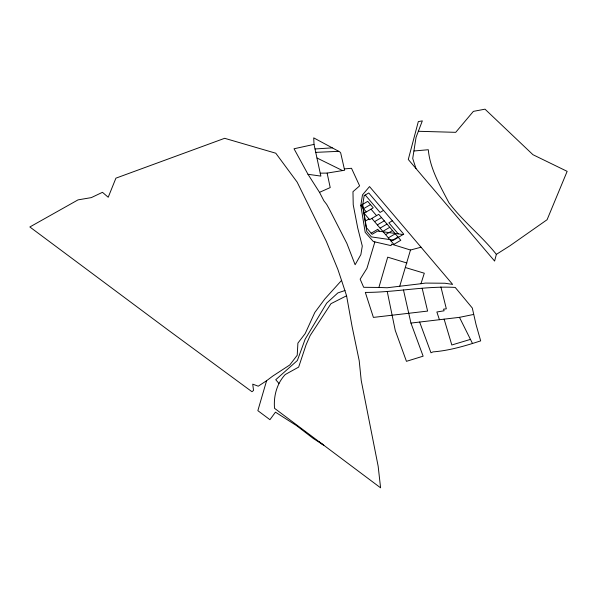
<?xml version="1.0" encoding="UTF-8"?>
<svg xmlns="http://www.w3.org/2000/svg" width="597" height="597" viewBox="0 0 597 597"><rect width="100%" height="100%" fill="white"/><g stroke="black" fill="none" stroke-linecap="round" stroke-linejoin="round"><path stroke-width="0.9" d="M415.997 168.578L412.714 158.504L416.064 137.288L422.325 120.878L418.318 121.601L408.288 159.481L494.6 261.061L496.361 254.367L509.868 245.815L547.091 219.718L567.15 171.354L532.957 154.705L485.01 109.176L473.384 111.37L455.712 132.333L418.445 131.288M421.049 247.218L410.482 250.024L399.736 286.247M266.59 380.729L258.24 386.199L252.732 384.147L253.531 390.431L251.986 391.736L168.026 329.954L29.85 226.972L78.035 199.876L91.311 197.614L102.46 192.316L108.214 197.256L115.915 178.16L224.651 138.303L275.792 153.22L297.149 182.122L326.343 241.382L337.82 269.269L341.566 280.411L324.858 298.933L314.806 312.485L305.194 333.574L297.903 343.096L297.224 355.252L289.799 364.954L272.739 376.095L266.59 380.729L257.852 410.661L269.934 419.691L275.456 412.169L296.582 425.654L313.283 438.474L323.798 445.265L318.902 441.579M374.871 241.897L366.946 268.351L360.155 279.172L363.677 287.306L378.894 287.448L387.707 257.165L406.93 263.023M378.894 287.448L387.177 287.754L420.975 283.717L424.303 273.217L405.624 267.605M346.581 295.769L330.977 303.679L310.156 335.544L306.074 344.797L298.657 367.103L285.202 374.55C276.829 383.617 273.448 396.207 274.545 408.326L380.587 487.824L378.155 466.212L361.23 380.55L359.2 360.663L352.088 326.537L346.581 295.769L341.566 280.411M363.558 208.681L370.483 204.614M364.095 213.219L373.237 207.853L367.73 201.368L360.804 205.435L365.192 232.323L373.349 241.546L391.065 245.636L391.528 244.143L410.482 250.024M365.342 221.077L368.961 218.95M383.535 210.398L380.043 212.442L365.245 195.025M374.58 221.651L381.505 217.584M377.334 224.897L384.259 220.83M371.162 233.211L377.782 229.323L379.438 231.278M392.356 220.771L388.863 222.823L398.214 233.83M380.095 228.136L387.02 224.076M382.849 231.382L389.774 227.315M385.602 234.621L392.527 230.561M388.356 237.867L395.281 233.8M391.117 241.113L398.042 237.046M314.015 144.399L294.022 148.765L307.992 174.294L319.514 192.338L330.208 187.577L327.126 173.093L320.216 173.167L314.015 144.399L313.723 137.87L339.827 151.914L340.678 152.907L344.626 170.242L327.126 173.093M345.036 290.493L337.872 292.903L326.701 303.127L305.134 339.238L297.366 360.506L275.754 379.722L278.948 383.423M422.176 288.306L427.616 311.082L373.401 317.403L365.327 292.403C395.378 292.463 425.139 285.776 455.205 287.418L472.302 308.022L476.025 324.484L480.675 340.88C465.13 345.909 449.444 350.603 433.056 351.887L430.982 352.782L419.631 322.052M470.458 339.387L451.817 344.984L444.123 319.156M403.482 289.978L410.945 323.074L459.474 317.343L473.637 314.447M420.975 283.717L425.415 283.082L444.914 283.239L452.638 284.396L369.528 186.577L362.476 194.928L360.804 205.435L366.312 211.92M344.35 168.929L351.506 168.272L359.625 185.876L352.969 191.704L353.223 204.778L357.7 227.867L362.289 246.068L360.864 254.606L355.125 264.74L346.864 243.389L329.454 209.383L326.656 204.361L323.887 200.793L319.514 192.338M414.005 150.981L428.295 149.735C430.056 168.973 440.213 185.883 448.899 202.719C462.988 221.427 481.779 235.979 496.361 254.367M315.097 148.959L332.29 147.862M315.783 152.362L338.738 151.332M307.992 174.294L320.895 176.1L320.216 173.167M403.094 234.539L377.707 231.024L372.103 234.315L366.409 227.606L362.7 204.92M317.029 158.011L342.536 170.578M371.021 209.159L376.535 215.644M371.827 218.405L393.871 244.352L400.796 240.292L378.752 214.345L369.61 219.711L364.043 213.159M459.474 317.343L472.428 343.35M410.945 323.074L423.131 356.178L406.445 361.327L395.244 330.395L387.274 291.657M439.429 319.708L436.862 311.992L444.108 310.791L443.564 309.156L446.332 308.821L440.907 286.911M364.177 195.652L362.588 205.607L366.819 231.472L371.438 236.912L393.58 240.128L403.736 234.166L368.737 192.973L364.177 195.652"/></g></svg>
